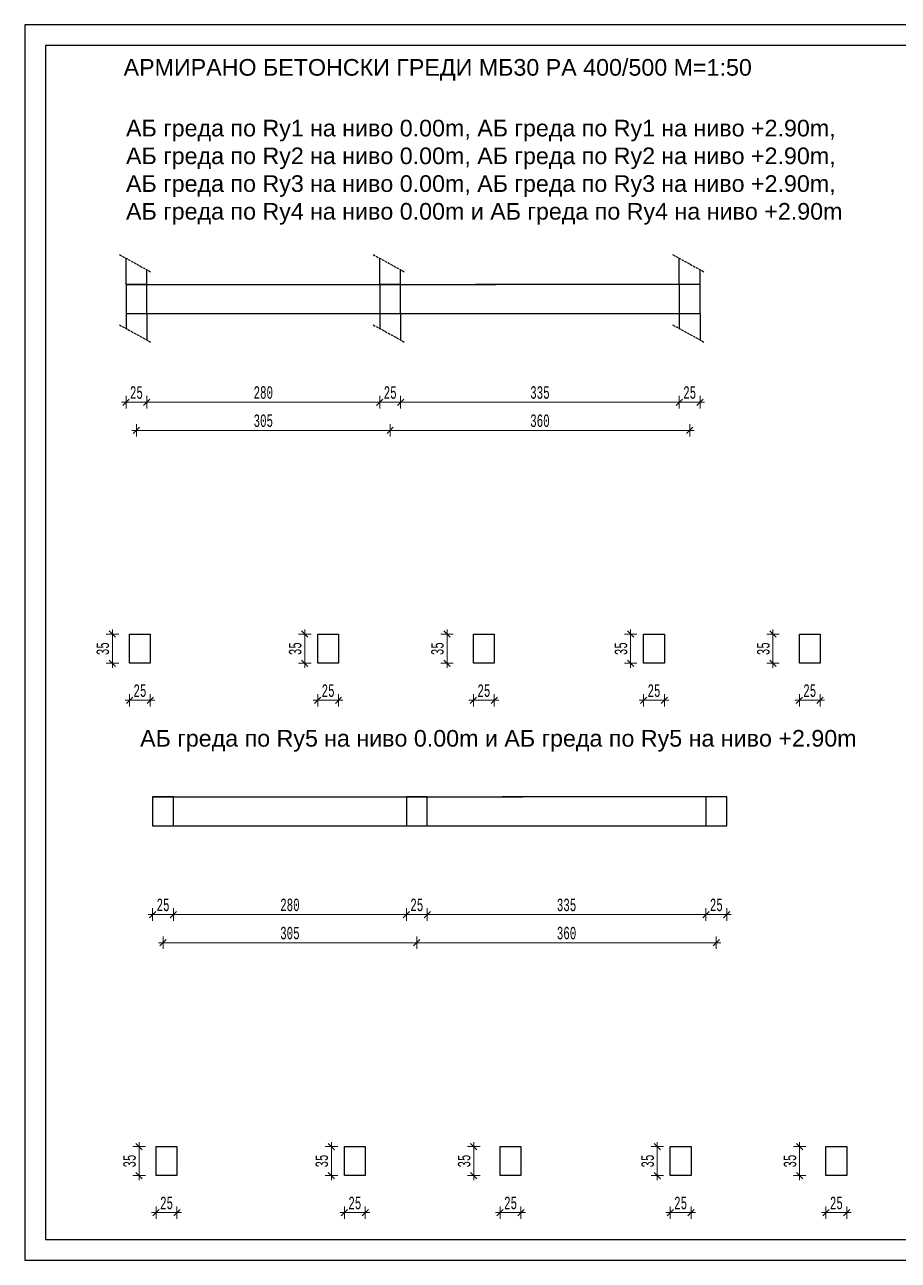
# Model space of a CAD drawing. Header units: inches. Extents: x -11900 to 13037, y 1089 to 2583.
# Drawn here: x -2780 to -1730, y 1089 to 2574 of the extents above; entities that cross this region are included whole.
import ezdxf

# ---------------------------------------------------------------- set-up
doc = ezdxf.new("R2010")
doc.units = ezdxf.units.IN
doc.header["$MEASUREMENT"] = 0
doc.linetypes.add('A4LS02', pattern=[4, 3, -1])
doc.layers.add('A4_OP', color=7, linetype='Continuous')
doc.layers.add('text', color=1, linetype='Continuous')
doc.layers.add('KOTI', color=150, linetype='Continuous', lineweight=9)
doc.styles.add('koti', font='monotxt.shx', dxfattribs={"width": 0.6, "height": 15})
doc.styles.add('MACCSWISS', font='', dxfattribs={"height": 25})
doc.styles.add('MAKTIMS', font='', dxfattribs={"height": 20})
doc.styles.get('MACCSWISS').set_extended_font_data('MAC C Swiss')
doc.styles.get('MAKTIMS').set_extended_font_data('MAC C Times')
doc.dimstyles.new('100', dxfattribs={"dimtxt": 15, "dimasz": 0.1, "dimexe": 0.18, "dimexo": 0.0625, "dimgap": 4, "dimtad": 1, "dimdec": 0, "dimzin": 12, "dimdsep": 46, "dimtxsty": 'koti', "dimblk": 'A$C321216CB', "dimcen": 0.09, "dimse1": 1, "dimse2": 1, "dimclrd": 256, "dimclrt": 256, "dimadec": 3, "dimazin": 0, "dimtfac": 1, "dimtdec": 0, "dimtix": 1, "dimtmove": 2, "dimatfit": 3, "dimldrblk": 'A$C321216CB', "dimfxl": 0.18, "dimtolj": 1, "dimtzin": 0, "dimlwd": -1, "dimarcsym": 0})

# ---------------------------------------------------------------- blocks, each defined once
blk = doc.blocks.new('A$C321216CB')
for p, q in [((-54, 0), (54, 0)), ((-38, -38), (38, 38)), ((0, -75), (0, 75))]:
    blk.add_line(p, q)
blk = doc.blocks.new('*D127')
at = {"layer": 'Defpoints', "color": 0, "transparency": 16777216}
for p in [(-2626.1, 1645.9), (-2601.1, 1645.9), (-2626.1, 1504.4)]:
    blk.add_point(p, dxfattribs=at)
at = {"layer": 'KOTI', "transparency": 16777216}
blk.add_line((-2601.2, 1504.4), (-2626, 1504.4), dxfattribs=at)
at = {"layer": 'KOTI', "transparency": 16777216, "xscale": 0.1, "yscale": 0.1, "zscale": 0.1, "rotation": 180}
blk.add_blockref('A$C321216CB', (-2626.1, 1504.4), dxfattribs=at)
at = {"layer": 'KOTI', "transparency": 16777216, "xscale": 0.1, "yscale": 0.1, "zscale": 0.1}
blk.add_blockref('A$C321216CB', (-2601.1, 1504.4), dxfattribs=at)
at = {"layer": 'KOTI', "transparency": 16777216, "insert": (-2613.6, 1515.9), "char_height": 15, "attachment_point": 5, "style": 'koti'}
blk.add_mtext('\\A1;25', dxfattribs=at)
blk = doc.blocks.new('*D128')
at = {"layer": 'Defpoints', "color": 0, "transparency": 16777216}
for p in [(-2601.1, 1645.9), (-2321.1, 1645.9), (-2321.1, 1504.4)]:
    blk.add_point(p, dxfattribs=at)
at = {"layer": 'KOTI', "transparency": 16777216}
blk.add_line((-2601, 1504.4), (-2321.2, 1504.4), dxfattribs=at)
at = {"layer": 'KOTI', "transparency": 16777216, "xscale": 0.1, "yscale": 0.1, "zscale": 0.1, "rotation": 180}
blk.add_blockref('A$C321216CB', (-2601.1, 1504.4), dxfattribs=at)
at = {"layer": 'KOTI', "transparency": 16777216, "xscale": 0.1, "yscale": 0.1, "zscale": 0.1}
blk.add_blockref('A$C321216CB', (-2321.1, 1504.4), dxfattribs=at)
at = {"layer": 'KOTI', "transparency": 16777216, "insert": (-2461.1, 1515.9), "char_height": 15, "attachment_point": 5, "style": 'koti'}
blk.add_mtext('\\A1;280', dxfattribs=at)
blk = doc.blocks.new('*D129')
at = {"layer": 'Defpoints', "color": 0, "transparency": 16777216}
for p in [(-2621.9, 1190.6), (-2596.9, 1190.6), (-2596.9, 1146.1)]:
    blk.add_point(p, dxfattribs=at)
at = {"layer": 'KOTI', "transparency": 16777216}
blk.add_line((-2621.8, 1146.1), (-2597, 1146.1), dxfattribs=at)
at = {"layer": 'KOTI', "transparency": 16777216, "xscale": 0.1, "yscale": 0.1, "zscale": 0.1, "rotation": 180}
blk.add_blockref('A$C321216CB', (-2621.9, 1146.1), dxfattribs=at)
at = {"layer": 'KOTI', "transparency": 16777216, "xscale": 0.1, "yscale": 0.1, "zscale": 0.1}
blk.add_blockref('A$C321216CB', (-2596.9, 1146.1), dxfattribs=at)
at = {"layer": 'KOTI', "transparency": 16777216, "insert": (-2609.4, 1157.6), "char_height": 15, "attachment_point": 5, "style": 'koti'}
blk.add_mtext('\\A1;25', dxfattribs=at)
blk = doc.blocks.new('*D130')
at = {"layer": 'Defpoints', "color": 0, "transparency": 16777216}
for p in [(-2642.3, 1225.6), (-2621.9, 1225.6), (-2621.9, 1190.6)]:
    blk.add_point(p, dxfattribs=at)
at = {"layer": 'KOTI', "transparency": 16777216}
blk.add_line((-2642.3, 1190.7), (-2642.3, 1225.5), dxfattribs=at)
at = {"layer": 'KOTI', "transparency": 16777216, "xscale": 0.1, "yscale": 0.1, "zscale": 0.1}
for p, rotation in [((-2642.3, 1225.6), 90), ((-2642.3, 1190.6), 270)]:
    blk.add_blockref('A$C321216CB', p, dxfattribs=dict(at, rotation=rotation))
at = {"layer": 'KOTI', "transparency": 16777216, "insert": (-2653.8, 1208.1), "char_height": 15, "attachment_point": 5, "rotation": 90, "style": 'koti'}
blk.add_mtext('\\A1;35', dxfattribs=at)
blk = doc.blocks.new('*D131')
at = {"layer": 'Defpoints', "color": 0, "transparency": 16777216}
for p in [(-2613.6, 1504.4), (-2308.6, 1504.4), (-2308.6, 1470.5)]:
    blk.add_point(p, dxfattribs=at)
at = {"layer": 'KOTI', "transparency": 16777216}
blk.add_line((-2613.5, 1470.5), (-2308.7, 1470.5), dxfattribs=at)
at = {"layer": 'KOTI', "transparency": 16777216, "xscale": 0.1, "yscale": 0.1, "zscale": 0.1, "rotation": 180}
blk.add_blockref('A$C321216CB', (-2613.6, 1470.5), dxfattribs=at)
at = {"layer": 'KOTI', "transparency": 16777216, "xscale": 0.1, "yscale": 0.1, "zscale": 0.1}
blk.add_blockref('A$C321216CB', (-2308.6, 1470.5), dxfattribs=at)
at = {"layer": 'KOTI', "transparency": 16777216, "insert": (-2461.1, 1482), "char_height": 15, "attachment_point": 5, "style": 'koti'}
blk.add_mtext('\\A1;305', dxfattribs=at)
blk = doc.blocks.new('*D132')
at = {"layer": 'Defpoints', "color": 0, "transparency": 16777216}
for p in [(-2395.6, 1190.6), (-2370.6, 1190.6), (-2370.6, 1146.1)]:
    blk.add_point(p, dxfattribs=at)
at = {"layer": 'KOTI', "transparency": 16777216}
blk.add_line((-2395.5, 1146.1), (-2370.7, 1146.1), dxfattribs=at)
at = {"layer": 'KOTI', "transparency": 16777216, "xscale": 0.1, "yscale": 0.1, "zscale": 0.1, "rotation": 180}
blk.add_blockref('A$C321216CB', (-2395.6, 1146.1), dxfattribs=at)
at = {"layer": 'KOTI', "transparency": 16777216, "xscale": 0.1, "yscale": 0.1, "zscale": 0.1}
blk.add_blockref('A$C321216CB', (-2370.6, 1146.1), dxfattribs=at)
at = {"layer": 'KOTI', "transparency": 16777216, "insert": (-2383.1, 1157.6), "char_height": 15, "attachment_point": 5, "style": 'koti'}
blk.add_mtext('\\A1;25', dxfattribs=at)
blk = doc.blocks.new('*D133')
at = {"layer": 'Defpoints', "color": 0, "transparency": 16777216}
for p in [(-2411.2, 1225.6), (-2395.6, 1225.6), (-2395.6, 1190.6)]:
    blk.add_point(p, dxfattribs=at)
at = {"layer": 'KOTI', "transparency": 16777216}
blk.add_line((-2411.2, 1190.7), (-2411.2, 1225.5), dxfattribs=at)
at = {"layer": 'KOTI', "transparency": 16777216, "xscale": 0.1, "yscale": 0.1, "zscale": 0.1}
for p, rotation in [((-2411.2, 1225.6), 90), ((-2411.2, 1190.6), 270)]:
    blk.add_blockref('A$C321216CB', p, dxfattribs=dict(at, rotation=rotation))
at = {"layer": 'KOTI', "transparency": 16777216, "insert": (-2422.7, 1208.1), "char_height": 15, "attachment_point": 5, "rotation": 90, "style": 'koti'}
blk.add_mtext('\\A1;35', dxfattribs=at)
blk = doc.blocks.new('*D134')
at = {"layer": 'Defpoints', "color": 0, "transparency": 16777216}
for p in [(-2208.4, 1190.6), (-2183.4, 1190.6), (-2183.4, 1146.1)]:
    blk.add_point(p, dxfattribs=at)
at = {"layer": 'KOTI', "transparency": 16777216}
blk.add_line((-2208.3, 1146.1), (-2183.5, 1146.1), dxfattribs=at)
at = {"layer": 'KOTI', "transparency": 16777216, "xscale": 0.1, "yscale": 0.1, "zscale": 0.1, "rotation": 180}
blk.add_blockref('A$C321216CB', (-2208.4, 1146.1), dxfattribs=at)
at = {"layer": 'KOTI', "transparency": 16777216, "xscale": 0.1, "yscale": 0.1, "zscale": 0.1}
blk.add_blockref('A$C321216CB', (-2183.4, 1146.1), dxfattribs=at)
at = {"layer": 'KOTI', "transparency": 16777216, "insert": (-2195.9, 1157.6), "char_height": 15, "attachment_point": 5, "style": 'koti'}
blk.add_mtext('\\A1;25', dxfattribs=at)
blk = doc.blocks.new('*D135')
at = {"layer": 'Defpoints', "color": 0, "transparency": 16777216}
for p in [(-2240.1, 1225.6), (-2208.4, 1225.6), (-2208.4, 1190.6)]:
    blk.add_point(p, dxfattribs=at)
at = {"layer": 'KOTI', "transparency": 16777216}
blk.add_line((-2240.1, 1190.7), (-2240.1, 1225.5), dxfattribs=at)
at = {"layer": 'KOTI', "transparency": 16777216, "xscale": 0.1, "yscale": 0.1, "zscale": 0.1}
for p, rotation in [((-2240.1, 1225.6), 90), ((-2240.1, 1190.6), 270)]:
    blk.add_blockref('A$C321216CB', p, dxfattribs=dict(at, rotation=rotation))
at = {"layer": 'KOTI', "transparency": 16777216, "insert": (-2251.6, 1208.1), "char_height": 15, "attachment_point": 5, "rotation": 90, "style": 'koti'}
blk.add_mtext('\\A1;35', dxfattribs=at)
blk = doc.blocks.new('*D136')
at = {"layer": 'Defpoints', "color": 0, "transparency": 16777216}
for p in [(-1961.1, 1645.9), (-1936.1, 1645.9), (-1936.1, 1504.4)]:
    blk.add_point(p, dxfattribs=at)
at = {"layer": 'KOTI', "transparency": 16777216}
blk.add_line((-1961, 1504.4), (-1936.2, 1504.4), dxfattribs=at)
at = {"layer": 'KOTI', "transparency": 16777216, "xscale": 0.1, "yscale": 0.1, "zscale": 0.1, "rotation": 180}
blk.add_blockref('A$C321216CB', (-1961.1, 1504.4), dxfattribs=at)
at = {"layer": 'KOTI', "transparency": 16777216, "xscale": 0.1, "yscale": 0.1, "zscale": 0.1}
blk.add_blockref('A$C321216CB', (-1936.1, 1504.4), dxfattribs=at)
at = {"layer": 'KOTI', "transparency": 16777216, "insert": (-1948.6, 1515.9), "char_height": 15, "attachment_point": 5, "style": 'koti'}
blk.add_mtext('\\A1;25', dxfattribs=at)
blk = doc.blocks.new('*D137')
at = {"layer": 'Defpoints', "color": 0, "transparency": 16777216}
for p in [(-2321.1, 1645.9), (-2296.1, 1610.9), (-2296.1, 1504.4)]:
    blk.add_point(p, dxfattribs=at)
at = {"layer": 'KOTI', "transparency": 16777216}
blk.add_line((-2321, 1504.4), (-2296.2, 1504.4), dxfattribs=at)
at = {"layer": 'KOTI', "transparency": 16777216, "xscale": 0.1, "yscale": 0.1, "zscale": 0.1, "rotation": 180}
blk.add_blockref('A$C321216CB', (-2321.1, 1504.4), dxfattribs=at)
at = {"layer": 'KOTI', "transparency": 16777216, "xscale": 0.1, "yscale": 0.1, "zscale": 0.1}
blk.add_blockref('A$C321216CB', (-2296.1, 1504.4), dxfattribs=at)
at = {"layer": 'KOTI', "transparency": 16777216, "insert": (-2308.6, 1515.9), "char_height": 15, "attachment_point": 5, "style": 'koti'}
blk.add_mtext('\\A1;25', dxfattribs=at)
blk = doc.blocks.new('*D138')
at = {"layer": 'Defpoints', "color": 0, "transparency": 16777216}
for p in [(-2296.1, 1610.9), (-1961.1, 1610.9), (-1961.1, 1504.4)]:
    blk.add_point(p, dxfattribs=at)
at = {"layer": 'KOTI', "transparency": 16777216}
blk.add_line((-2296, 1504.4), (-1961.2, 1504.4), dxfattribs=at)
at = {"layer": 'KOTI', "transparency": 16777216, "xscale": 0.1, "yscale": 0.1, "zscale": 0.1, "rotation": 180}
blk.add_blockref('A$C321216CB', (-2296.1, 1504.4), dxfattribs=at)
at = {"layer": 'KOTI', "transparency": 16777216, "xscale": 0.1, "yscale": 0.1, "zscale": 0.1}
blk.add_blockref('A$C321216CB', (-1961.1, 1504.4), dxfattribs=at)
at = {"layer": 'KOTI', "transparency": 16777216, "insert": (-2128.6, 1515.9), "char_height": 15, "attachment_point": 5, "style": 'koti'}
blk.add_mtext('\\A1;335', dxfattribs=at)
blk = doc.blocks.new('*D139')
at = {"layer": 'Defpoints', "color": 0, "transparency": 16777216}
for p in [(-1961.1, 1610.9), (-1936.1, 1610.9), (-1936.1, 1504.4)]:
    blk.add_point(p, dxfattribs=at)
at = {"layer": 'KOTI', "transparency": 16777216}
blk.add_line((-1961, 1504.4), (-1936.2, 1504.4), dxfattribs=at)
at = {"layer": 'KOTI', "transparency": 16777216, "xscale": 0.1, "yscale": 0.1, "zscale": 0.1, "rotation": 180}
blk.add_blockref('A$C321216CB', (-1961.1, 1504.4), dxfattribs=at)
at = {"layer": 'KOTI', "transparency": 16777216, "xscale": 0.1, "yscale": 0.1, "zscale": 0.1}
blk.add_blockref('A$C321216CB', (-1936.1, 1504.4), dxfattribs=at)
at = {"layer": 'KOTI', "transparency": 16777216, "insert": (-1948.6, 1515.9), "char_height": 15, "attachment_point": 5, "style": 'koti'}
blk.add_mtext('\\A1;25', dxfattribs=at)
blk = doc.blocks.new('*D140')
at = {"layer": 'Defpoints', "color": 0, "transparency": 16777216}
for p in [(-2308.6, 1504.4), (-1948.6, 1504.4), (-1948.6, 1470.5)]:
    blk.add_point(p, dxfattribs=at)
at = {"layer": 'KOTI', "transparency": 16777216}
blk.add_line((-2308.5, 1470.5), (-1948.7, 1470.5), dxfattribs=at)
at = {"layer": 'KOTI', "transparency": 16777216, "xscale": 0.1, "yscale": 0.1, "zscale": 0.1, "rotation": 180}
blk.add_blockref('A$C321216CB', (-2308.6, 1470.5), dxfattribs=at)
at = {"layer": 'KOTI', "transparency": 16777216, "xscale": 0.1, "yscale": 0.1, "zscale": 0.1}
blk.add_blockref('A$C321216CB', (-1948.6, 1470.5), dxfattribs=at)
at = {"layer": 'KOTI', "transparency": 16777216, "insert": (-2128.6, 1482), "char_height": 15, "attachment_point": 5, "style": 'koti'}
blk.add_mtext('\\A1;360', dxfattribs=at)
blk = doc.blocks.new('*D141')
at = {"layer": 'Defpoints', "color": 0, "transparency": 16777216}
for p in [(-2004, 1190.6), (-1979, 1190.6), (-1979, 1146.1)]:
    blk.add_point(p, dxfattribs=at)
at = {"layer": 'KOTI', "transparency": 16777216}
blk.add_line((-2003.9, 1146.1), (-1979.1, 1146.1), dxfattribs=at)
at = {"layer": 'KOTI', "transparency": 16777216, "xscale": 0.1, "yscale": 0.1, "zscale": 0.1, "rotation": 180}
blk.add_blockref('A$C321216CB', (-2004, 1146.1), dxfattribs=at)
at = {"layer": 'KOTI', "transparency": 16777216, "xscale": 0.1, "yscale": 0.1, "zscale": 0.1}
blk.add_blockref('A$C321216CB', (-1979, 1146.1), dxfattribs=at)
at = {"layer": 'KOTI', "transparency": 16777216, "insert": (-1991.5, 1157.6), "char_height": 15, "attachment_point": 5, "style": 'koti'}
blk.add_mtext('\\A1;25', dxfattribs=at)
blk = doc.blocks.new('*D142')
at = {"layer": 'Defpoints', "color": 0, "transparency": 16777216}
for p in [(-2019.5, 1225.6), (-2004, 1225.6), (-2004, 1190.6)]:
    blk.add_point(p, dxfattribs=at)
at = {"layer": 'KOTI', "transparency": 16777216}
blk.add_line((-2019.5, 1190.7), (-2019.5, 1225.5), dxfattribs=at)
at = {"layer": 'KOTI', "transparency": 16777216, "xscale": 0.1, "yscale": 0.1, "zscale": 0.1}
for p, rotation in [((-2019.5, 1225.6), 90), ((-2019.5, 1190.6), 270)]:
    blk.add_blockref('A$C321216CB', p, dxfattribs=dict(at, rotation=rotation))
at = {"layer": 'KOTI', "transparency": 16777216, "insert": (-2031, 1208.1), "char_height": 15, "attachment_point": 5, "rotation": 90, "style": 'koti'}
blk.add_mtext('\\A1;35', dxfattribs=at)
blk = doc.blocks.new('*D143')
at = {"layer": 'Defpoints', "color": 0, "transparency": 16777216}
for p in [(-1816.8, 1190.6), (-1791.8, 1190.6), (-1791.8, 1146.1)]:
    blk.add_point(p, dxfattribs=at)
at = {"layer": 'KOTI', "transparency": 16777216}
blk.add_line((-1816.7, 1146.1), (-1791.9, 1146.1), dxfattribs=at)
at = {"layer": 'KOTI', "transparency": 16777216, "xscale": 0.1, "yscale": 0.1, "zscale": 0.1, "rotation": 180}
blk.add_blockref('A$C321216CB', (-1816.8, 1146.1), dxfattribs=at)
at = {"layer": 'KOTI', "transparency": 16777216, "xscale": 0.1, "yscale": 0.1, "zscale": 0.1}
blk.add_blockref('A$C321216CB', (-1791.8, 1146.1), dxfattribs=at)
at = {"layer": 'KOTI', "transparency": 16777216, "insert": (-1804.3, 1157.6), "char_height": 15, "attachment_point": 5, "style": 'koti'}
blk.add_mtext('\\A1;25', dxfattribs=at)
blk = doc.blocks.new('*D144')
at = {"layer": 'Defpoints', "color": 0, "transparency": 16777216}
for p in [(-1848.5, 1225.6), (-1816.8, 1225.6), (-1816.8, 1190.6)]:
    blk.add_point(p, dxfattribs=at)
at = {"layer": 'KOTI', "transparency": 16777216}
blk.add_line((-1848.5, 1190.7), (-1848.5, 1225.5), dxfattribs=at)
at = {"layer": 'KOTI', "transparency": 16777216, "xscale": 0.1, "yscale": 0.1, "zscale": 0.1}
for p, rotation in [((-1848.5, 1225.6), 90), ((-1848.5, 1190.6), 270)]:
    blk.add_blockref('A$C321216CB', p, dxfattribs=dict(at, rotation=rotation))
at = {"layer": 'KOTI', "transparency": 16777216, "insert": (-1860, 1208.1), "char_height": 15, "attachment_point": 5, "rotation": 90, "style": 'koti'}
blk.add_mtext('\\A1;35', dxfattribs=at)
blk = doc.blocks.new('*D646')
at = {"layer": 'Defpoints', "color": 0, "transparency": 16777216}
for p in [(-2658.1, 2261.7), (-2633.1, 2261.7), (-2658.1, 2120.2)]:
    blk.add_point(p, dxfattribs=at)
at = {"layer": 'KOTI', "transparency": 16777216}
blk.add_line((-2633.2, 2120.2), (-2658, 2120.2), dxfattribs=at)
at = {"layer": 'KOTI', "transparency": 16777216, "xscale": 0.1, "yscale": 0.1, "zscale": 0.1, "rotation": 180}
blk.add_blockref('A$C321216CB', (-2658.1, 2120.2), dxfattribs=at)
at = {"layer": 'KOTI', "transparency": 16777216, "xscale": 0.1, "yscale": 0.1, "zscale": 0.1}
blk.add_blockref('A$C321216CB', (-2633.1, 2120.2), dxfattribs=at)
at = {"layer": 'KOTI', "transparency": 16777216, "insert": (-2645.6, 2131.7), "char_height": 15, "attachment_point": 5, "style": 'koti'}
blk.add_mtext('\\A1;25', dxfattribs=at)
blk = doc.blocks.new('*D647')
at = {"layer": 'Defpoints', "color": 0, "transparency": 16777216}
for p in [(-2633.1, 2261.7), (-2353.1, 2261.7), (-2353.1, 2120.2)]:
    blk.add_point(p, dxfattribs=at)
at = {"layer": 'KOTI', "transparency": 16777216}
blk.add_line((-2633, 2120.2), (-2353.2, 2120.2), dxfattribs=at)
at = {"layer": 'KOTI', "transparency": 16777216, "xscale": 0.1, "yscale": 0.1, "zscale": 0.1, "rotation": 180}
blk.add_blockref('A$C321216CB', (-2633.1, 2120.2), dxfattribs=at)
at = {"layer": 'KOTI', "transparency": 16777216, "xscale": 0.1, "yscale": 0.1, "zscale": 0.1}
blk.add_blockref('A$C321216CB', (-2353.1, 2120.2), dxfattribs=at)
at = {"layer": 'KOTI', "transparency": 16777216, "insert": (-2493.1, 2131.7), "char_height": 15, "attachment_point": 5, "style": 'koti'}
blk.add_mtext('\\A1;280', dxfattribs=at)
blk = doc.blocks.new('*D648')
at = {"layer": 'Defpoints', "color": 0, "transparency": 16777216}
for p in [(-2653.9, 1806.4), (-2628.9, 1806.4), (-2628.9, 1761.9)]:
    blk.add_point(p, dxfattribs=at)
at = {"layer": 'KOTI', "transparency": 16777216}
blk.add_line((-2653.8, 1761.9), (-2629, 1761.9), dxfattribs=at)
at = {"layer": 'KOTI', "transparency": 16777216, "xscale": 0.1, "yscale": 0.1, "zscale": 0.1, "rotation": 180}
blk.add_blockref('A$C321216CB', (-2653.9, 1761.9), dxfattribs=at)
at = {"layer": 'KOTI', "transparency": 16777216, "xscale": 0.1, "yscale": 0.1, "zscale": 0.1}
blk.add_blockref('A$C321216CB', (-2628.9, 1761.9), dxfattribs=at)
at = {"layer": 'KOTI', "transparency": 16777216, "insert": (-2641.4, 1773.4), "char_height": 15, "attachment_point": 5, "style": 'koti'}
blk.add_mtext('\\A1;25', dxfattribs=at)
blk = doc.blocks.new('*D649')
at = {"layer": 'Defpoints', "color": 0, "transparency": 16777216}
for p in [(-2674.4, 1841.4), (-2653.9, 1841.4), (-2653.9, 1806.4)]:
    blk.add_point(p, dxfattribs=at)
at = {"layer": 'KOTI', "transparency": 16777216}
blk.add_line((-2674.4, 1806.5), (-2674.4, 1841.3), dxfattribs=at)
at = {"layer": 'KOTI', "transparency": 16777216, "xscale": 0.1, "yscale": 0.1, "zscale": 0.1}
for p, rotation in [((-2674.4, 1841.4), 90), ((-2674.4, 1806.4), 270)]:
    blk.add_blockref('A$C321216CB', p, dxfattribs=dict(at, rotation=rotation))
at = {"layer": 'KOTI', "transparency": 16777216, "insert": (-2685.9, 1823.9), "char_height": 15, "attachment_point": 5, "rotation": 90, "style": 'koti'}
blk.add_mtext('\\A1;35', dxfattribs=at)
blk = doc.blocks.new('*D650')
at = {"layer": 'Defpoints', "color": 0, "transparency": 16777216}
for p in [(-2645.6, 2120.2), (-2340.6, 2120.2), (-2340.6, 2086.3)]:
    blk.add_point(p, dxfattribs=at)
at = {"layer": 'KOTI', "transparency": 16777216}
blk.add_line((-2645.5, 2086.3), (-2340.7, 2086.3), dxfattribs=at)
at = {"layer": 'KOTI', "transparency": 16777216, "xscale": 0.1, "yscale": 0.1, "zscale": 0.1, "rotation": 180}
blk.add_blockref('A$C321216CB', (-2645.6, 2086.3), dxfattribs=at)
at = {"layer": 'KOTI', "transparency": 16777216, "xscale": 0.1, "yscale": 0.1, "zscale": 0.1}
blk.add_blockref('A$C321216CB', (-2340.6, 2086.3), dxfattribs=at)
at = {"layer": 'KOTI', "transparency": 16777216, "insert": (-2493.1, 2097.8), "char_height": 15, "attachment_point": 5, "style": 'koti'}
blk.add_mtext('\\A1;305', dxfattribs=at)
blk = doc.blocks.new('*D651')
at = {"layer": 'Defpoints', "color": 0, "transparency": 16777216}
for p in [(-2427.7, 1806.4), (-2402.7, 1806.4), (-2402.7, 1761.9)]:
    blk.add_point(p, dxfattribs=at)
at = {"layer": 'KOTI', "transparency": 16777216}
blk.add_line((-2427.6, 1761.9), (-2402.8, 1761.9), dxfattribs=at)
at = {"layer": 'KOTI', "transparency": 16777216, "xscale": 0.1, "yscale": 0.1, "zscale": 0.1, "rotation": 180}
blk.add_blockref('A$C321216CB', (-2427.7, 1761.9), dxfattribs=at)
at = {"layer": 'KOTI', "transparency": 16777216, "xscale": 0.1, "yscale": 0.1, "zscale": 0.1}
blk.add_blockref('A$C321216CB', (-2402.7, 1761.9), dxfattribs=at)
at = {"layer": 'KOTI', "transparency": 16777216, "insert": (-2415.2, 1773.4), "char_height": 15, "attachment_point": 5, "style": 'koti'}
blk.add_mtext('\\A1;25', dxfattribs=at)
blk = doc.blocks.new('*D652')
at = {"layer": 'Defpoints', "color": 0, "transparency": 16777216}
for p in [(-2443.2, 1841.4), (-2427.7, 1841.4), (-2427.7, 1806.4)]:
    blk.add_point(p, dxfattribs=at)
at = {"layer": 'KOTI', "transparency": 16777216}
blk.add_line((-2443.2, 1806.5), (-2443.2, 1841.3), dxfattribs=at)
at = {"layer": 'KOTI', "transparency": 16777216, "xscale": 0.1, "yscale": 0.1, "zscale": 0.1}
for p, rotation in [((-2443.2, 1841.4), 90), ((-2443.2, 1806.4), 270)]:
    blk.add_blockref('A$C321216CB', p, dxfattribs=dict(at, rotation=rotation))
at = {"layer": 'KOTI', "transparency": 16777216, "insert": (-2454.7, 1823.9), "char_height": 15, "attachment_point": 5, "rotation": 90, "style": 'koti'}
blk.add_mtext('\\A1;35', dxfattribs=at)
blk = doc.blocks.new('*D653')
at = {"layer": 'Defpoints', "color": 0, "transparency": 16777216}
for p in [(-2240.5, 1806.4), (-2215.5, 1806.4), (-2215.5, 1761.9)]:
    blk.add_point(p, dxfattribs=at)
at = {"layer": 'KOTI', "transparency": 16777216}
blk.add_line((-2240.4, 1761.9), (-2215.6, 1761.9), dxfattribs=at)
at = {"layer": 'KOTI', "transparency": 16777216, "xscale": 0.1, "yscale": 0.1, "zscale": 0.1, "rotation": 180}
blk.add_blockref('A$C321216CB', (-2240.5, 1761.9), dxfattribs=at)
at = {"layer": 'KOTI', "transparency": 16777216, "xscale": 0.1, "yscale": 0.1, "zscale": 0.1}
blk.add_blockref('A$C321216CB', (-2215.5, 1761.9), dxfattribs=at)
at = {"layer": 'KOTI', "transparency": 16777216, "insert": (-2228, 1773.4), "char_height": 15, "attachment_point": 5, "style": 'koti'}
blk.add_mtext('\\A1;25', dxfattribs=at)
blk = doc.blocks.new('*D654')
at = {"layer": 'Defpoints', "color": 0, "transparency": 16777216}
for p in [(-2272.2, 1841.4), (-2240.5, 1841.4), (-2240.5, 1806.4)]:
    blk.add_point(p, dxfattribs=at)
at = {"layer": 'KOTI', "transparency": 16777216}
blk.add_line((-2272.2, 1806.5), (-2272.2, 1841.3), dxfattribs=at)
at = {"layer": 'KOTI', "transparency": 16777216, "xscale": 0.1, "yscale": 0.1, "zscale": 0.1}
for p, rotation in [((-2272.2, 1841.4), 90), ((-2272.2, 1806.4), 270)]:
    blk.add_blockref('A$C321216CB', p, dxfattribs=dict(at, rotation=rotation))
at = {"layer": 'KOTI', "transparency": 16777216, "insert": (-2283.7, 1823.9), "char_height": 15, "attachment_point": 5, "rotation": 90, "style": 'koti'}
blk.add_mtext('\\A1;35', dxfattribs=at)
blk = doc.blocks.new('*D655')
at = {"layer": 'Defpoints', "color": 0, "transparency": 16777216}
for p in [(-1993.1, 2261.7), (-1968.1, 2261.7), (-1968.1, 2120.2)]:
    blk.add_point(p, dxfattribs=at)
at = {"layer": 'KOTI', "transparency": 16777216}
blk.add_line((-1993, 2120.2), (-1968.2, 2120.2), dxfattribs=at)
at = {"layer": 'KOTI', "transparency": 16777216, "xscale": 0.1, "yscale": 0.1, "zscale": 0.1, "rotation": 180}
blk.add_blockref('A$C321216CB', (-1993.1, 2120.2), dxfattribs=at)
at = {"layer": 'KOTI', "transparency": 16777216, "xscale": 0.1, "yscale": 0.1, "zscale": 0.1}
blk.add_blockref('A$C321216CB', (-1968.1, 2120.2), dxfattribs=at)
at = {"layer": 'KOTI', "transparency": 16777216, "insert": (-1980.6, 2131.7), "char_height": 15, "attachment_point": 5, "style": 'koti'}
blk.add_mtext('\\A1;25', dxfattribs=at)
blk = doc.blocks.new('*D661')
at = {"layer": 'Defpoints', "color": 0, "transparency": 16777216}
for p in [(-2353.1, 2261.7), (-2328.1, 2226.7), (-2328.1, 2120.2)]:
    blk.add_point(p, dxfattribs=at)
at = {"layer": 'KOTI', "transparency": 16777216}
blk.add_line((-2353, 2120.2), (-2328.2, 2120.2), dxfattribs=at)
at = {"layer": 'KOTI', "transparency": 16777216, "xscale": 0.1, "yscale": 0.1, "zscale": 0.1, "rotation": 180}
blk.add_blockref('A$C321216CB', (-2353.1, 2120.2), dxfattribs=at)
at = {"layer": 'KOTI', "transparency": 16777216, "xscale": 0.1, "yscale": 0.1, "zscale": 0.1}
blk.add_blockref('A$C321216CB', (-2328.1, 2120.2), dxfattribs=at)
at = {"layer": 'KOTI', "transparency": 16777216, "insert": (-2340.6, 2131.7), "char_height": 15, "attachment_point": 5, "style": 'koti'}
blk.add_mtext('\\A1;25', dxfattribs=at)
blk = doc.blocks.new('*D662')
at = {"layer": 'Defpoints', "color": 0, "transparency": 16777216}
for p in [(-2328.1, 2226.7), (-1993.1, 2226.7), (-1993.1, 2120.2)]:
    blk.add_point(p, dxfattribs=at)
at = {"layer": 'KOTI', "transparency": 16777216}
blk.add_line((-2328, 2120.2), (-1993.2, 2120.2), dxfattribs=at)
at = {"layer": 'KOTI', "transparency": 16777216, "xscale": 0.1, "yscale": 0.1, "zscale": 0.1, "rotation": 180}
blk.add_blockref('A$C321216CB', (-2328.1, 2120.2), dxfattribs=at)
at = {"layer": 'KOTI', "transparency": 16777216, "xscale": 0.1, "yscale": 0.1, "zscale": 0.1}
blk.add_blockref('A$C321216CB', (-1993.1, 2120.2), dxfattribs=at)
at = {"layer": 'KOTI', "transparency": 16777216, "insert": (-2160.6, 2131.7), "char_height": 15, "attachment_point": 5, "style": 'koti'}
blk.add_mtext('\\A1;335', dxfattribs=at)
blk = doc.blocks.new('*D663')
at = {"layer": 'Defpoints', "color": 0, "transparency": 16777216}
for p in [(-1993.1, 2226.7), (-1968.1, 2226.7), (-1968.1, 2120.2)]:
    blk.add_point(p, dxfattribs=at)
at = {"layer": 'KOTI', "transparency": 16777216}
blk.add_line((-1993, 2120.2), (-1968.2, 2120.2), dxfattribs=at)
at = {"layer": 'KOTI', "transparency": 16777216, "xscale": 0.1, "yscale": 0.1, "zscale": 0.1, "rotation": 180}
blk.add_blockref('A$C321216CB', (-1993.1, 2120.2), dxfattribs=at)
at = {"layer": 'KOTI', "transparency": 16777216, "xscale": 0.1, "yscale": 0.1, "zscale": 0.1}
blk.add_blockref('A$C321216CB', (-1968.1, 2120.2), dxfattribs=at)
at = {"layer": 'KOTI', "transparency": 16777216, "insert": (-1980.6, 2131.7), "char_height": 15, "attachment_point": 5, "style": 'koti'}
blk.add_mtext('\\A1;25', dxfattribs=at)
blk = doc.blocks.new('*D656')
at = {"layer": 'Defpoints', "color": 0, "transparency": 16777216}
for p in [(-2340.6, 2120.2), (-1980.6, 2120.2), (-1980.6, 2086.3)]:
    blk.add_point(p, dxfattribs=at)
at = {"layer": 'KOTI', "transparency": 16777216}
blk.add_line((-2340.5, 2086.3), (-1980.7, 2086.3), dxfattribs=at)
at = {"layer": 'KOTI', "transparency": 16777216, "xscale": 0.1, "yscale": 0.1, "zscale": 0.1, "rotation": 180}
blk.add_blockref('A$C321216CB', (-2340.6, 2086.3), dxfattribs=at)
at = {"layer": 'KOTI', "transparency": 16777216, "xscale": 0.1, "yscale": 0.1, "zscale": 0.1}
blk.add_blockref('A$C321216CB', (-1980.6, 2086.3), dxfattribs=at)
at = {"layer": 'KOTI', "transparency": 16777216, "insert": (-2160.6, 2097.8), "char_height": 15, "attachment_point": 5, "style": 'koti'}
blk.add_mtext('\\A1;360', dxfattribs=at)
blk = doc.blocks.new('*D657')
at = {"layer": 'Defpoints', "color": 0, "transparency": 16777216}
for p in [(-2036, 1806.4), (-2011, 1806.4), (-2011, 1761.9)]:
    blk.add_point(p, dxfattribs=at)
at = {"layer": 'KOTI', "transparency": 16777216}
blk.add_line((-2035.9, 1761.9), (-2011.1, 1761.9), dxfattribs=at)
at = {"layer": 'KOTI', "transparency": 16777216, "xscale": 0.1, "yscale": 0.1, "zscale": 0.1, "rotation": 180}
blk.add_blockref('A$C321216CB', (-2036, 1761.9), dxfattribs=at)
at = {"layer": 'KOTI', "transparency": 16777216, "xscale": 0.1, "yscale": 0.1, "zscale": 0.1}
blk.add_blockref('A$C321216CB', (-2011, 1761.9), dxfattribs=at)
at = {"layer": 'KOTI', "transparency": 16777216, "insert": (-2023.5, 1773.4), "char_height": 15, "attachment_point": 5, "style": 'koti'}
blk.add_mtext('\\A1;25', dxfattribs=at)
blk = doc.blocks.new('*D658')
at = {"layer": 'Defpoints', "color": 0, "transparency": 16777216}
for p in [(-2051.6, 1841.4), (-2036, 1841.4), (-2036, 1806.4)]:
    blk.add_point(p, dxfattribs=at)
at = {"layer": 'KOTI', "transparency": 16777216}
blk.add_line((-2051.6, 1806.5), (-2051.6, 1841.3), dxfattribs=at)
at = {"layer": 'KOTI', "transparency": 16777216, "xscale": 0.1, "yscale": 0.1, "zscale": 0.1}
for p, rotation in [((-2051.6, 1841.4), 90), ((-2051.6, 1806.4), 270)]:
    blk.add_blockref('A$C321216CB', p, dxfattribs=dict(at, rotation=rotation))
at = {"layer": 'KOTI', "transparency": 16777216, "insert": (-2063.1, 1823.9), "char_height": 15, "attachment_point": 5, "rotation": 90, "style": 'koti'}
blk.add_mtext('\\A1;35', dxfattribs=at)
blk = doc.blocks.new('*D659')
at = {"layer": 'Defpoints', "color": 0, "transparency": 16777216}
for p in [(-1848.8, 1806.4), (-1823.8, 1806.4), (-1823.8, 1761.9)]:
    blk.add_point(p, dxfattribs=at)
at = {"layer": 'KOTI', "transparency": 16777216}
blk.add_line((-1848.7, 1761.9), (-1823.9, 1761.9), dxfattribs=at)
at = {"layer": 'KOTI', "transparency": 16777216, "xscale": 0.1, "yscale": 0.1, "zscale": 0.1, "rotation": 180}
blk.add_blockref('A$C321216CB', (-1848.8, 1761.9), dxfattribs=at)
at = {"layer": 'KOTI', "transparency": 16777216, "xscale": 0.1, "yscale": 0.1, "zscale": 0.1}
blk.add_blockref('A$C321216CB', (-1823.8, 1761.9), dxfattribs=at)
at = {"layer": 'KOTI', "transparency": 16777216, "insert": (-1836.3, 1773.4), "char_height": 15, "attachment_point": 5, "style": 'koti'}
blk.add_mtext('\\A1;25', dxfattribs=at)
blk = doc.blocks.new('*D660')
at = {"layer": 'Defpoints', "color": 0, "transparency": 16777216}
for p in [(-1880.5, 1841.4), (-1848.8, 1841.4), (-1848.8, 1806.4)]:
    blk.add_point(p, dxfattribs=at)
at = {"layer": 'KOTI', "transparency": 16777216}
blk.add_line((-1880.5, 1806.5), (-1880.5, 1841.3), dxfattribs=at)
at = {"layer": 'KOTI', "transparency": 16777216, "xscale": 0.1, "yscale": 0.1, "zscale": 0.1}
for p, rotation in [((-1880.5, 1841.4), 90), ((-1880.5, 1806.4), 270)]:
    blk.add_blockref('A$C321216CB', p, dxfattribs=dict(at, rotation=rotation))
at = {"layer": 'KOTI', "transparency": 16777216, "insert": (-1892, 1823.9), "char_height": 15, "attachment_point": 5, "rotation": 90, "style": 'koti'}
blk.add_mtext('\\A1;35', dxfattribs=at)

msp = doc.modelspace()

# ---------------------------------------------------------------- linework, layer by layer
at = {"linetype": 'A4LS02'}
for p, q in [((-2666.1, 2297.6), (-2628.6, 2276.9)), ((-2361.1, 2297.6), (-2323.6, 2276.9)), ((-2001.1, 2297.6), (-1963.6, 2276.9)), ((-2666.1, 2213.2), (-2628.6, 2192.5)), ((-2361.1, 2213.2), (-2323.6, 2192.5)), ((-2001.1, 2213.2), (-1963.6, 2192.5))]:
    msp.add_line(p, q, dxfattribs=at)
for points in [[(-2779.9, 1088.9), (-679.9, 1088.9), (-679.9, 2573.9), (-2779.9, 2573.9)], [(-2754.9, 1113.9), (-704.9, 1113.9), (-704.9, 2548.9), (-2754.9, 2548.9)]]:
    msp.add_lwpolyline(points, close=True)
for points in [[(-2653.9, 1841.4), (-2628.9, 1841.4), (-2628.9, 1806.4), (-2653.9, 1806.4), (-2653.9, 1841.4)], [(-2427.7, 1841.4), (-2402.7, 1841.4), (-2402.7, 1806.4), (-2427.7, 1806.4), (-2427.7, 1841.4)], [(-2240.5, 1841.4), (-2215.5, 1841.4), (-2215.5, 1806.4), (-2240.5, 1806.4), (-2240.5, 1841.4)], [(-2036, 1841.4), (-2011, 1841.4), (-2011, 1806.4), (-2036, 1806.4), (-2036, 1841.4)], [(-1848.8, 1841.4), (-1823.8, 1841.4), (-1823.8, 1806.4), (-1848.8, 1806.4), (-1848.8, 1841.4)], [(-2621.9, 1225.6), (-2596.9, 1225.6), (-2596.9, 1190.6), (-2621.9, 1190.6), (-2621.9, 1225.6)], [(-2395.6, 1225.6), (-2370.6, 1225.6), (-2370.6, 1190.6), (-2395.6, 1190.6), (-2395.6, 1225.6)], [(-2208.4, 1225.6), (-2183.4, 1225.6), (-2183.4, 1190.6), (-2208.4, 1190.6), (-2208.4, 1225.6)], [(-2004, 1225.6), (-1979, 1225.6), (-1979, 1190.6), (-2004, 1190.6), (-2004, 1225.6)], [(-1816.8, 1225.6), (-1791.8, 1225.6), (-1791.8, 1190.6), (-1816.8, 1190.6), (-1816.8, 1225.6)]]:
    msp.add_lwpolyline(points)
at = {"layer": 'A4_OP'}
for points in [[(-2658.1, 2261.7), (-2658.1, 2293.2)], [(-2353.1, 2261.7), (-2353.1, 2293.2)], [(-1993.1, 2261.7), (-1993.1, 2293.2)], [(-2633.1, 2261.7), (-2633.1, 2279.4)], [(-2328.1, 2261.7), (-2328.1, 2279.4)], [(-1968.1, 2261.7), (-1968.1, 2279.4)], [(-2633.1, 2261.7), (-2658.1, 2261.7)], [(-2658.1, 2261.7), (-2658.1, 2226.7)], [(-2658.1, 2261.7), (-2213.1, 2261.7)], [(-2633.1, 2226.7), (-2633.1, 2261.7)], [(-2328.1, 2261.7), (-2353.1, 2261.7)], [(-2353.1, 2261.7), (-2353.1, 2226.7)], [(-2328.1, 2226.7), (-2328.1, 2261.7)], [(-1968.1, 2261.7), (-2238.1, 2261.7)], [(-1968.1, 2261.7), (-1993.1, 2261.7)], [(-1993.1, 2261.7), (-1993.1, 2226.7)], [(-1968.1, 2226.7), (-1968.1, 2261.7)], [(-2658.1, 2226.7), (-2633.1, 2226.7)], [(-2658.1, 2226.7), (-2658.1, 2208.8)], [(-2658.1, 2226.7), (-1968.1, 2226.7)], [(-2633.1, 2226.7), (-2633.1, 2194.9)], [(-2353.1, 2226.7), (-2328.1, 2226.7)], [(-2353.1, 2226.7), (-2353.1, 2208.8)], [(-2328.1, 2226.7), (-2328.1, 2194.9)], [(-1993.1, 2226.7), (-1993.1, 2208.8)], [(-1993.1, 2226.7), (-1968.1, 2226.7)], [(-1968.1, 2226.7), (-1968.1, 2194.9)], [(-2601.1, 1645.9), (-2626.1, 1645.9)], [(-2626.1, 1645.9), (-2626.1, 1610.9)], [(-2626.1, 1645.9), (-2181.1, 1645.9)], [(-2601.1, 1610.9), (-2601.1, 1645.9)], [(-2296.1, 1645.9), (-2321.1, 1645.9)], [(-2321.1, 1645.9), (-2321.1, 1610.9)], [(-2296.1, 1610.9), (-2296.1, 1645.9)], [(-1936.1, 1645.9), (-2206.1, 1645.9)], [(-1936.1, 1645.9), (-1961.1, 1645.9)], [(-1961.1, 1645.9), (-1961.1, 1610.9)], [(-1936.1, 1610.9), (-1936.1, 1645.9)], [(-2626.1, 1610.9), (-2601.1, 1610.9)], [(-2626.1, 1610.9), (-1936.1, 1610.9)], [(-2321.1, 1610.9), (-2296.1, 1610.9)], [(-1961.1, 1610.9), (-1936.1, 1610.9)]]:
    msp.add_lwpolyline(points, dxfattribs=at)

# ---------------------------------------------------------------- texts
at = {"layer": 'text', "char_height": 20, "attachment_point": 1}
for s, insert, width, style in [('\\A1;{\\fArial|b0|i0|c204|p34;АРМИРАНО БЕТОНСКИ ГРЕДИ МБ30 РА 400/500 \\fArial|b0|i0|c0|p34;M=1:50}', (-2661, 2532.6), 972.704, 'MAKTIMS'), ('{\\fArial|b0|i0|c204|p34;АБ греда по \\fArial|b0|i0|c0|p34;Ry1} {\\fArial|b0|i0|c204|p34;на\\fArial|b0|i0|c0|p34; \\fArial|b0|i0|c204|p34;ниво\\fArial|b0|i0|c0|p34; 0.00m, \\fArial|b0|i0|c204|p34;АБ греда по \\fArial|b0|i0|c0|p34;Ry1} {\\fArial|b0|i0|c204|p34;на\\fArial|b0|i0|c0|p34; \\fArial|b0|i0|c204|p34;ниво\\fArial|b0|i0|c0|p34; +2.90m, \\fArial|b0|i0|c204|p34;АБ греда по \\fArial|b0|i0|c0|p34;Ry2} {\\fArial|b0|i0|c204|p34;на\\fArial|b0|i0|c0|p34; \\fArial|b0|i0|c204|p34;ниво\\fArial|b0|i0|c0|p34; 0.00m, \\fArial|b0|i0|c204|p34;АБ греда по \\fArial|b0|i0|c0|p34;Ry2} {\\fArial|b0|i0|c204|p34;на\\fArial|b0|i0|c0|p34; \\fArial|b0|i0|c204|p34;ниво\\fArial|b0|i0|c0|p34; +2.90m, \\fArial|b0|i0|c204|p34;АБ греда по \\fArial|b0|i0|c0|p34;Ry3} {\\fArial|b0|i0|c204|p34;на\\fArial|b0|i0|c0|p34; \\fArial|b0|i0|c204|p34;ниво\\fArial|b0|i0|c0|p34; 0.00m, \\fArial|b0|i0|c204|p34;АБ греда по \\fArial|b0|i0|c0|p34;Ry3} {\\fArial|b0|i0|c204|p34;на\\fArial|b0|i0|c0|p34; \\fArial|b0|i0|c204|p34;ниво\\fArial|b0|i0|c0|p34; +2.90m, \\fArial|b0|i0|c204|p34;АБ греда по \\fArial|b0|i0|c0|p34;Ry4} {\\fArial|b0|i0|c204|p34;на\\fArial|b0|i0|c0|p34; \\fArial|b0|i0|c204|p34;ниво\\fArial|b0|i0|c0|p34; 0.00m \\fArial|b0|i0|c204|p34;и\\fArial|b0|i0|c0|p34; \\fArial|b0|i0|c204|p34;АБ греда по \\fArial|b0|i0|c0|p34;Ry4 \\fArial|b0|i0|c204|p34;на\\fArial|b0|i0|c0|p34; \\fArial|b0|i0|c204|p34;ниво\\fArial|b0|i0|c0|p34; +2.90m   \\P   \\P  }', (-2658.1, 2459.6), 862.832, 'MACCSWISS'), ('{\\fArial|b0|i0|c0|p34; \\fArial|b0|i0|c204|p34;АБ греда по \\fArial|b0|i0|c0|p34;Ry5} {\\fArial|b0|i0|c204|p34;на\\fArial|b0|i0|c0|p34; \\fArial|b0|i0|c204|p34;ниво\\fArial|b0|i0|c0|p34; 0.00m \\fArial|b0|i0|c204|p34;и\\fArial|b0|i0|c0|p34; \\fArial|b0|i0|c204|p34;АБ греда по \\fArial|b0|i0|c0|p34;Ry5 \\fArial|b0|i0|c204|p34;на\\fArial|b0|i0|c0|p34; \\fArial|b0|i0|c204|p34;ниво\\fArial|b0|i0|c0|p34; +2.90m   \\P   \\P  }', (-2648.9, 1726.2), 911.425, 'MACCSWISS')]:
    msp.add_mtext(s, dxfattribs=dict(at, insert=insert, width=width, style=style))

# ---------------------------------------------------------------- dimensions: what is measured, and where the dimension line sits
at = {"layer": 'KOTI'}
for base, p1, p2, picture, middle in [((-2658.1, 2120.2), (-2633.1, 2261.7), (-2658.1, 2261.7), '*D646', (-2645.6, 2131.7)), ((-2353.1, 2120.2), (-2633.1, 2261.7), (-2353.1, 2261.7), '*D647', (-2493.1, 2131.7)), ((-2328.1, 2120.2), (-2353.1, 2261.7), (-2328.1, 2226.7), '*D661', (-2340.6, 2131.7)), ((-1968.1, 2120.2), (-1993.1, 2261.7), (-1968.1, 2261.7), '*D655', (-1980.6, 2131.7)), ((-1993.1, 2120.2), (-2328.1, 2226.7), (-1993.1, 2226.7), '*D662', (-2160.6, 2131.7)), ((-1968.1, 2120.2), (-1993.1, 2226.7), (-1968.1, 2226.7), '*D663', (-1980.6, 2131.7)), ((-2340.6, 2086.3), (-2645.6, 2120.2), (-2340.6, 2120.2), '*D650', (-2493.1, 2097.8)), ((-1980.6, 2086.3), (-2340.6, 2120.2), (-1980.6, 2120.2), '*D656', (-2160.6, 2097.8)), ((-2628.9, 1761.9), (-2653.9, 1806.4), (-2628.9, 1806.4), '*D648', (-2641.4, 1773.4)), ((-2402.7, 1761.9), (-2427.7, 1806.4), (-2402.7, 1806.4), '*D651', (-2415.2, 1773.4)), ((-2215.5, 1761.9), (-2240.5, 1806.4), (-2215.5, 1806.4), '*D653', (-2228, 1773.4)), ((-2011, 1761.9), (-2036, 1806.4), (-2011, 1806.4), '*D657', (-2023.5, 1773.4)), ((-1823.8, 1761.9), (-1848.8, 1806.4), (-1823.8, 1806.4), '*D659', (-1836.3, 1773.4)), ((-2626.1, 1504.4), (-2601.1, 1645.9), (-2626.1, 1645.9), '*D127', (-2613.6, 1515.9)), ((-2321.1, 1504.4), (-2601.1, 1645.9), (-2321.1, 1645.9), '*D128', (-2461.1, 1515.9)), ((-2296.1, 1504.4), (-2321.1, 1645.9), (-2296.1, 1610.9), '*D137', (-2308.6, 1515.9)), ((-1936.1, 1504.4), (-1961.1, 1645.9), (-1936.1, 1645.9), '*D136', (-1948.6, 1515.9)), ((-1961.1, 1504.4), (-2296.1, 1610.9), (-1961.1, 1610.9), '*D138', (-2128.6, 1515.9)), ((-1936.1, 1504.4), (-1961.1, 1610.9), (-1936.1, 1610.9), '*D139', (-1948.6, 1515.9)), ((-2308.6, 1470.5), (-2613.6, 1504.4), (-2308.6, 1504.4), '*D131', (-2461.1, 1482)), ((-1948.6, 1470.5), (-2308.6, 1504.4), (-1948.6, 1504.4), '*D140', (-2128.6, 1482)), ((-2596.9, 1146.1), (-2621.9, 1190.6), (-2596.9, 1190.6), '*D129', (-2609.4, 1157.6)), ((-2370.6, 1146.1), (-2395.6, 1190.6), (-2370.6, 1190.6), '*D132', (-2383.1, 1157.6)), ((-2183.4, 1146.1), (-2208.4, 1190.6), (-2183.4, 1190.6), '*D134', (-2195.9, 1157.6)), ((-1979, 1146.1), (-2004, 1190.6), (-1979, 1190.6), '*D141', (-1991.5, 1157.6)), ((-1791.8, 1146.1), (-1816.8, 1190.6), (-1791.8, 1190.6), '*D143', (-1804.3, 1157.6))]:
    dim = msp.add_linear_dim(base=base, p1=p1, p2=p2, dimstyle='100', dxfattribs=at)
    dim.commit()
    dim.dimension.update_dxf_attribs({"geometry": picture, "text_midpoint": middle})
for base, p1, p2, picture, middle in [((-2674.4, 1841.4), (-2653.9, 1806.4), (-2653.9, 1841.4), '*D649', (-2685.9, 1823.9)), ((-2443.2, 1841.4), (-2427.7, 1806.4), (-2427.7, 1841.4), '*D652', (-2454.7, 1823.9)), ((-2272.2, 1841.4), (-2240.5, 1806.4), (-2240.5, 1841.4), '*D654', (-2283.7, 1823.9)), ((-2051.6, 1841.4), (-2036, 1806.4), (-2036, 1841.4), '*D658', (-2063.1, 1823.9)), ((-1880.5, 1841.4), (-1848.8, 1806.4), (-1848.8, 1841.4), '*D660', (-1892, 1823.9)), ((-2642.3, 1225.6), (-2621.9, 1190.6), (-2621.9, 1225.6), '*D130', (-2653.8, 1208.1)), ((-2411.2, 1225.6), (-2395.6, 1190.6), (-2395.6, 1225.6), '*D133', (-2422.7, 1208.1)), ((-2240.1, 1225.6), (-2208.4, 1190.6), (-2208.4, 1225.6), '*D135', (-2251.6, 1208.1)), ((-2019.5, 1225.6), (-2004, 1190.6), (-2004, 1225.6), '*D142', (-2031, 1208.1)), ((-1848.5, 1225.6), (-1816.8, 1190.6), (-1816.8, 1225.6), '*D144', (-1860, 1208.1))]:
    dim = msp.add_linear_dim(base=base, p1=p1, p2=p2, angle=90, dimstyle='100', dxfattribs=at)
    dim.commit()
    dim.dimension.update_dxf_attribs({"geometry": picture, "text_midpoint": middle})

doc.saveas('drawing.dxf')
